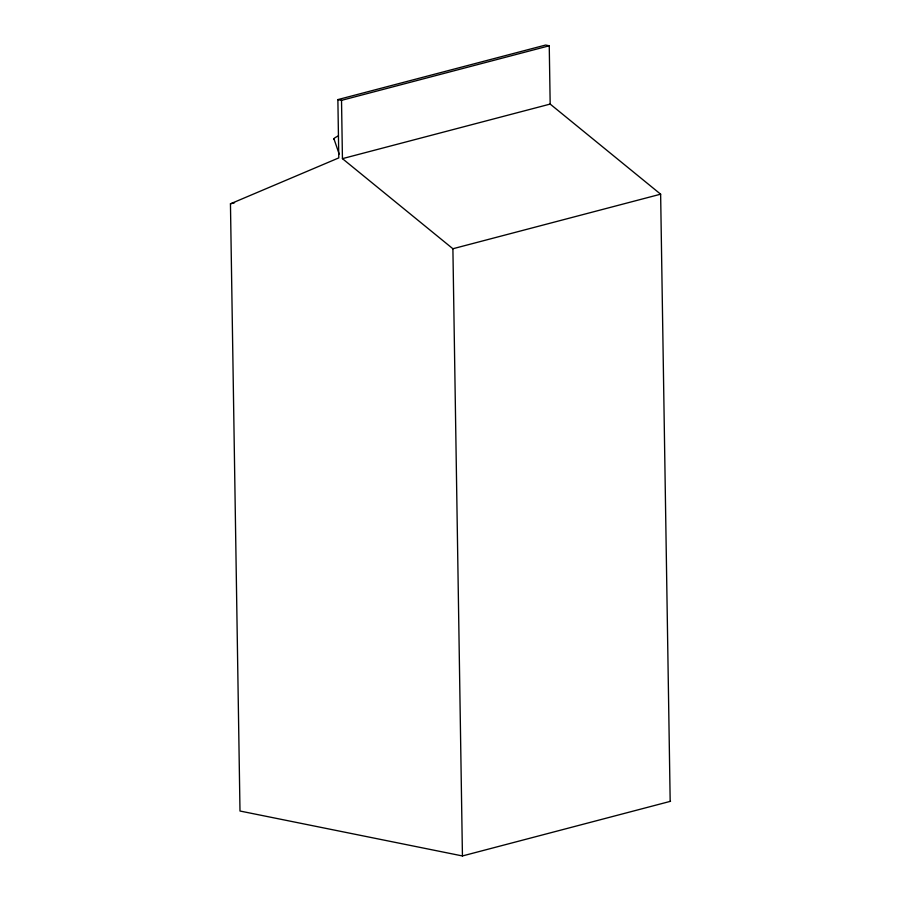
<?xml version="1.0" encoding="UTF-8"?>
<svg xmlns="http://www.w3.org/2000/svg" width="901" height="901" viewBox="0 0 901 901"><rect width="100%" height="100%" fill="white"/><g stroke="black" fill="none" stroke-linecap="round" stroke-linejoin="round"><path stroke-width="1.35" d="M670.547 801.293L462.438 855.95L239.993 811.024L230.453 203.817L338.787 157.9L337.875 99.606L545.612 45.05L549.25 45.782L550.173 104.077L660.636 194.188L670.175 801.394M337.875 99.606L341.524 100.349L549.25 45.782M341.524 100.349L342.436 158.644L550.173 104.077M230.453 203.817L234.53 202.748M342.436 158.644L452.899 248.744L660.636 194.188M333.888 138.641L339.181 154.127M452.899 248.744L462.438 855.95M334.271 139.452A47.19 3.401 -18.9 0 1 338.416 135.848"/></g></svg>
